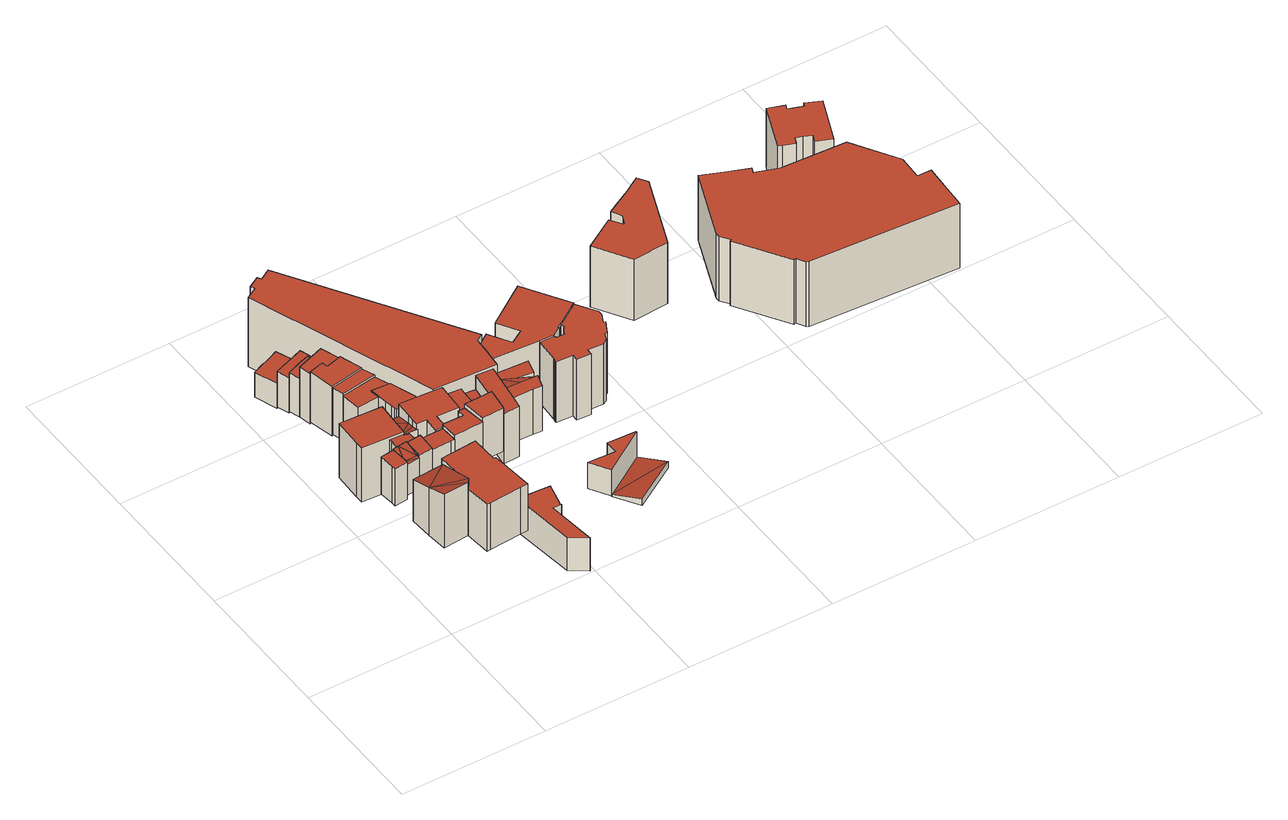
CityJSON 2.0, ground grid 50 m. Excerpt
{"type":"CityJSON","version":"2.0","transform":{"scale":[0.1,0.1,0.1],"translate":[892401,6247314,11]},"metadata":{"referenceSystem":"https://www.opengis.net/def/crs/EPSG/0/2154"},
"CityObjects":{
"building1":{"type":"Building","attributes":{"class":"Building"},"children":["building1-1"]},
"building1-1":{"type":"BuildingPart","parents":["building1"],"geometry":[{"type":"Solid","lod":"2.2","boundaries":[[[[0,1,2]],[[2,1,3]],[[3,1,4]],[[5,4,1]],[[6,7,8,9,10,11]],[[5,1,10,11]],[[1,0,9,10]],[[0,2,8,9]],[[2,3,7,8]],[[3,4,6,7]],[[4,5,11,6]]]],"semantics":{"surfaces":[{"type":"RoofSurface","rf_azimuth":91.94,"rf_slope":17.39},{"type":"GroundSurface"},{"type":"WallSurface","on_footprint_edge":true}],"values":[[0,0,0,0,1,2,2,2,2,2,2]]}}]},
"building2":{"type":"Building","attributes":{"class":"Building"},"children":["building2-1"]},
"building2-1":{"type":"BuildingPart","parents":["building2"],"geometry":[{"type":"Solid","lod":"2.2","boundaries":[[[[12,13,14,15,16,17]],[[18,19,20,21,22,23]],[[23,22,16,17]],[[22,21,15,16]],[[21,20,14,15]],[[20,19,13,14]],[[19,18,12,13]],[[18,23,17,12]]]],"semantics":{"surfaces":[{"type":"GroundSurface"},{"type":"RoofSurface"},{"type":"WallSurface","on_footprint_edge":true}],"values":[[0,1,2,2,2,2,2,2]]}}]},
"building3":{"type":"Building","attributes":{"class":"Building"},"children":["building3-1"]},
"building3-1":{"type":"BuildingPart","parents":["building3"],"geometry":[{"type":"Solid","lod":"2.2","boundaries":[[[[24,25,26]],[[24,27,28]],[[29,28,27]],[[26,27,24]],[[27,26,30]],[[31,32,33,34,35,36,37]],[[30,26,36,37]],[[26,25,35,36]],[[25,24,34,35]],[[24,28,33,34]],[[28,29,32,33]],[[29,27,31,32]],[[27,30,37,31]]]],"semantics":{"surfaces":[{"type":"RoofSurface","rf_azimuth":279.69,"rf_slope":13.57},{"type":"GroundSurface"},{"type":"WallSurface","on_footprint_edge":true}],"values":[[0,0,0,0,0,1,2,2,2,2,2,2,2]]}}]},
"building4":{"type":"Building","attributes":{"class":"Building"},"children":["building4-1"]},
"building4-1":{"type":"BuildingPart","parents":["building4"],"geometry":[{"type":"Solid","lod":"2.2","boundaries":[[[[38,39,40,41,42]],[[43,44,45,46,47]],[[47,46,41,42]],[[46,45,40,41]],[[45,44,39,40]],[[44,43,38,39]],[[43,47,42,38]]]],"semantics":{"surfaces":[{"type":"GroundSurface"},{"type":"RoofSurface"},{"type":"WallSurface","on_footprint_edge":true}],"values":[[0,1,2,2,2,2,2]]}}]},
"building5":{"type":"Building","attributes":{"class":"Building"},"children":["building5-1"]},
"building5-1":{"type":"BuildingPart","parents":["building5"],"geometry":[{"type":"Solid","lod":"2.2","boundaries":[[[[48,49,50,51,52,53,54,55,56,57,58]],[[59,60,61,62,63,64,65,66,67,68,69]],[[69,68,57,58]],[[68,67,56,57]],[[67,66,55,56]],[[66,65,54,55]],[[65,64,53,54]],[[64,63,52,53]],[[63,62,51,52]],[[62,61,50,51]],[[61,60,49,50]],[[60,59,48,49]],[[59,69,58,48]]]],"semantics":{"surfaces":[{"type":"GroundSurface"},{"type":"RoofSurface"},{"type":"WallSurface","on_footprint_edge":true}],"values":[[0,1,2,2,2,2,2,2,2,2,2,2,2]]}}]},
"building6":{"type":"Building","attributes":{"class":"Building"},"children":["building6-1"]},
"building6-1":{"type":"BuildingPart","parents":["building6"],"geometry":[{"type":"Solid","lod":"2.2","boundaries":[[[[70,71,72,73,74,75]],[[76,77,78,79,80,81]],[[81,80,74,75]],[[80,79,73,74]],[[79,78,72,73]],[[78,77,71,72]],[[77,76,70,71]],[[76,81,75,70]]]],"semantics":{"surfaces":[{"type":"GroundSurface"},{"type":"RoofSurface"},{"type":"WallSurface","on_footprint_edge":true}],"values":[[0,1,2,2,2,2,2,2]]}}]},
"building7":{"type":"Building","attributes":{"class":"Building"},"children":["building7-1"]},
"building7-1":{"type":"BuildingPart","parents":["building7"],"geometry":[{"type":"Solid","lod":"2.2","boundaries":[[[[82,83,84,85,86,87,88,89,90,91,92]],[[93,94,95,96,97,98,99,100,101,102,103]],[[103,102,91,92]],[[102,101,90,91]],[[101,100,89,90]],[[100,99,88,89]],[[99,98,87,88]],[[98,97,86,87]],[[97,96,85,86]],[[96,95,84,85]],[[95,94,83,84]],[[94,93,82,83]],[[93,103,92,82]]]],"semantics":{"surfaces":[{"type":"GroundSurface"},{"type":"RoofSurface"},{"type":"WallSurface","on_footprint_edge":true}],"values":[[0,1,2,2,2,2,2,2,2,2,2,2,2]]}}]},
"building8":{"type":"Building","attributes":{"class":"Building"},"children":["building8-1"]},
"building8-1":{"type":"BuildingPart","parents":["building8"],"geometry":[{"type":"Solid","lod":"2.2","boundaries":[[[[104,105,106]],[[106,107,104]],[[107,108,104]],[[109,104,108]],[[110,109,108]],[[111,112,113,114,115,116,117]],[[108,107,116,117]],[[107,106,115,116]],[[106,105,114,115]],[[105,104,113,114]],[[104,109,112,113]],[[109,110,111,112]],[[110,108,117,111]]]],"semantics":{"surfaces":[{"type":"RoofSurface","rf_azimuth":85.1,"rf_slope":16.16},{"type":"GroundSurface"},{"type":"WallSurface","on_footprint_edge":true}],"values":[[0,0,0,0,0,1,2,2,2,2,2,2,2]]}}]},
"building9":{"type":"Building","attributes":{"class":"Building"},"children":["building9-1"]},
"building9-1":{"type":"BuildingPart","parents":["building9"],"geometry":[{"type":"Solid","lod":"2.2","boundaries":[[[[118,119,120,121,122]],[[123,124,125,126,127]],[[127,126,121,122]],[[126,125,120,121]],[[125,124,119,120]],[[124,123,118,119]],[[123,127,122,118]]]],"semantics":{"surfaces":[{"type":"GroundSurface"},{"type":"RoofSurface"},{"type":"WallSurface","on_footprint_edge":true}],"values":[[0,1,2,2,2,2,2]]}}]},
"building10":{"type":"Building","attributes":{"class":"Building"},"children":["building10-1"]},
"building10-1":{"type":"BuildingPart","parents":["building10"],"geometry":[{"type":"MultiSurface","lod":"2.2","boundaries":[[[128,129,130]],[[131,128,132]],[[133,134,135]],[[136,134,137]],[[138,136,137]],[[139,138,137]],[[133,137,134]],[[140,137,133]],[[141,142,143,144,145,146,147,148,149,150]],[[133,129,149,150]],[[129,128,148,149]],[[128,131,147,148]],[[131,132,146,147]],[[132,151,145,146]],[[151,152,144,145]],[[152,153,143,144]],[[153,137,142,143]],[[137,140,141,142]],[[140,133,150,141]]],"semantics":{"surfaces":[{"type":"RoofSurface","rf_azimuth":261.91,"rf_slope":8.89},{"type":"RoofSurface","rf_azimuth":274.14,"rf_slope":1.02},{"type":"GroundSurface"},{"type":"WallSurface","on_footprint_edge":true}],"values":[0,0,1,1,1,1,1,1,2,3,3,3,3,3,3,3,3,3,3]}}]},
"building11":{"type":"Building","attributes":{"class":"Building"},"children":["building11-1"]},
"building11-1":{"type":"BuildingPart","parents":["building11"],"geometry":[{"type":"Solid","lod":"2.2","boundaries":[[[[154,155,156,157,158]],[[159,160,161,162,163]],[[163,162,157,158]],[[162,161,156,157]],[[161,160,155,156]],[[160,159,154,155]],[[159,163,158,154]]]],"semantics":{"surfaces":[{"type":"GroundSurface"},{"type":"RoofSurface"},{"type":"WallSurface","on_footprint_edge":true}],"values":[[0,1,2,2,2,2,2]]}}]},
"building12":{"type":"Building","attributes":{"class":"Building"},"children":["building12-1"]},
"building12-1":{"type":"BuildingPart","parents":["building12"],"geometry":[{"type":"Solid","lod":"2.2","boundaries":[[[[164,165,166,167,168,169]],[[170,171,172,173,174,175]],[[175,174,168,169]],[[174,173,167,168]],[[173,172,166,167]],[[172,171,165,166]],[[171,170,164,165]],[[170,175,169,164]]]],"semantics":{"surfaces":[{"type":"GroundSurface"},{"type":"RoofSurface"},{"type":"WallSurface","on_footprint_edge":true}],"values":[[0,1,2,2,2,2,2,2]]}}]},
"building13":{"type":"Building","attributes":{"class":"Building"},"children":["building13-1"]},
"building13-1":{"type":"BuildingPart","parents":["building13"],"geometry":[{"type":"Solid","lod":"2.2","boundaries":[[[[176,177,178,179,180,181,182]],[[183,184,185,186,187,188,189]],[[189,188,181,182]],[[188,187,180,181]],[[187,186,179,180]],[[186,185,178,179]],[[185,184,177,178]],[[184,183,176,177]],[[183,189,182,176]]]],"semantics":{"surfaces":[{"type":"GroundSurface"},{"type":"RoofSurface"},{"type":"WallSurface","on_footprint_edge":true}],"values":[[0,1,2,2,2,2,2,2,2]]}}]},
"building14":{"type":"Building","attributes":{"class":"Building"},"children":["building14-1"]},
"building14-1":{"type":"BuildingPart","parents":["building14"],"geometry":[{"type":"Solid","lod":"2.2","boundaries":[[[[190,191,192,193,194,195]],[[196,197,198,199,200,201]],[[201,200,194,195]],[[200,199,193,194]],[[199,198,192,193]],[[198,197,191,192]],[[197,196,190,191]],[[196,201,195,190]]]],"semantics":{"surfaces":[{"type":"GroundSurface"},{"type":"RoofSurface"},{"type":"WallSurface","on_footprint_edge":true}],"values":[[0,1,2,2,2,2,2,2]]}}]},
"building15":{"type":"Building","attributes":{"class":"Building"},"children":["building15-1"]},
"building15-1":{"type":"BuildingPart","parents":["building15"],"geometry":[{"type":"Solid","lod":"2.2","boundaries":[[[[202,203,204,205]],[[206,207,208,209]],[[209,208,204,205]],[[208,207,203,204]],[[207,206,202,203]],[[206,209,205,202]]]],"semantics":{"surfaces":[{"type":"GroundSurface"},{"type":"RoofSurface"},{"type":"WallSurface","on_footprint_edge":true}],"values":[[0,1,2,2,2,2]]}}]},
"building16":{"type":"Building","attributes":{"class":"Building"},"children":["building16-1"]},
"building16-1":{"type":"BuildingPart","parents":["building16"],"geometry":[{"type":"Solid","lod":"2.2","boundaries":[[[[210,211,212,213,214]],[[215,216,217,218,219]],[[219,218,213,214]],[[218,217,212,213]],[[217,216,211,212]],[[216,215,210,211]],[[215,219,214,210]]]],"semantics":{"surfaces":[{"type":"GroundSurface"},{"type":"RoofSurface"},{"type":"WallSurface","on_footprint_edge":true}],"values":[[0,1,2,2,2,2,2]]}}]},
"building17":{"type":"Building","attributes":{"class":"Building"},"children":["building17-1"]},
"building17-1":{"type":"BuildingPart","parents":["building17"],"geometry":[{"type":"Solid","lod":"2.2","boundaries":[[[[220,221,222,223,224,225]],[[226,227,228,229,230,231]],[[231,230,224,225]],[[230,229,223,224]],[[229,228,222,223]],[[228,227,221,222]],[[227,226,220,221]],[[226,231,225,220]]]],"semantics":{"surfaces":[{"type":"GroundSurface"},{"type":"RoofSurface"},{"type":"WallSurface","on_footprint_edge":true}],"values":[[0,1,2,2,2,2,2,2]]}}]},
"building18":{"type":"Building","attributes":{"class":"Building"},"children":["building18-1"]},
"building18-1":{"type":"BuildingPart","parents":["building18"],"geometry":[{"type":"Solid","lod":"2.2","boundaries":[[[[232,233,234,235,236,237,238,239,240,241,242]],[[243,244,245,246,247,248,249,250,251,252,253]],[[253,252,241,242]],[[252,251,240,241]],[[251,250,239,240]],[[250,249,238,239]],[[249,248,237,238]],[[248,247,236,237]],[[247,246,235,236]],[[246,245,234,235]],[[245,244,233,234]],[[244,243,232,233]],[[243,253,242,232]]]],"semantics":{"surfaces":[{"type":"GroundSurface"},{"type":"RoofSurface"},{"type":"WallSurface","on_footprint_edge":true}],"values":[[0,1,2,2,2,2,2,2,2,2,2,2,2]]}}]},
"building19":{"type":"Building","attributes":{"class":"Building"},"children":["building19-1"]},
"building19-1":{"type":"BuildingPart","parents":["building19"],"geometry":[{"type":"Solid","lod":"2.2","boundaries":[[[[254,255,256,257,258,259,260,261]],[[262,263,264,265,266,267,268,269]],[[269,268,260,261]],[[268,267,259,260]],[[267,266,258,259]],[[266,265,257,258]],[[265,264,256,257]],[[264,263,255,256]],[[263,262,254,255]],[[262,269,261,254]]]],"semantics":{"surfaces":[{"type":"GroundSurface"},{"type":"RoofSurface"},{"type":"WallSurface","on_footprint_edge":true}],"values":[[0,1,2,2,2,2,2,2,2,2]]}}]},
"building20":{"type":"Building","attributes":{"class":"Building"},"children":["building20-1"]},
"building20-1":{"type":"BuildingPart","parents":["building20"],"geometry":[{"type":"Solid","lod":"2.2","boundaries":[[[[270,271,272,273,274,275,276,277]],[[278,279,280,281,282,283,284,285]],[[285,284,276,277]],[[284,283,275,276]],[[283,282,274,275]],[[282,281,273,274]],[[281,280,272,273]],[[280,279,271,272]],[[279,278,270,271]],[[278,285,277,270]]]],"semantics":{"surfaces":[{"type":"GroundSurface"},{"type":"RoofSurface"},{"type":"WallSurface","on_footprint_edge":true}],"values":[[0,1,2,2,2,2,2,2,2,2]]}}]},
"building21":{"type":"Building","attributes":{"class":"Building"},"children":["building21-1"]},
"building21-1":{"type":"BuildingPart","parents":["building21"],"geometry":[{"type":"Solid","lod":"2.2","boundaries":[[[[286,287,288,289,290,291,292,293]],[[294,295,296,297,298,299,300,301]],[[301,300,292,293]],[[300,299,291,292]],[[299,298,290,291]],[[298,297,289,290]],[[297,296,288,289]],[[296,295,287,288]],[[295,294,286,287]],[[294,301,293,286]]]],"semantics":{"surfaces":[{"type":"GroundSurface"},{"type":"RoofSurface"},{"type":"WallSurface","on_footprint_edge":true}],"values":[[0,1,2,2,2,2,2,2,2,2]]}}]},
"building22":{"type":"Building","attributes":{"class":"Building"},"children":["building22-1"]},
"building22-1":{"type":"BuildingPart","parents":["building22"],"geometry":[{"type":"Solid","lod":"2.2","boundaries":[[[[302,303,304,305]],[[306,307,308,309]],[[309,308,304,305]],[[308,307,303,304]],[[307,306,302,303]],[[306,309,305,302]]]],"semantics":{"surfaces":[{"type":"GroundSurface"},{"type":"RoofSurface"},{"type":"WallSurface","on_footprint_edge":true}],"values":[[0,1,2,2,2,2]]}}]},
"building23":{"type":"Building","attributes":{"class":"Building"},"children":["building23-1"]},
"building23-1":{"type":"BuildingPart","parents":["building23"],"geometry":[{"type":"Solid","lod":"2.2","boundaries":[[[[310,311,312,313,314,315]],[[316,317,318,319,320,321]],[[321,320,314,315]],[[320,319,313,314]],[[319,318,312,313]],[[318,317,311,312]],[[317,316,310,311]],[[316,321,315,310]]]],"semantics":{"surfaces":[{"type":"GroundSurface"},{"type":"RoofSurface"},{"type":"WallSurface","on_footprint_edge":true}],"values":[[0,1,2,2,2,2,2,2]]}}]},
"building24":{"type":"Building","attributes":{"class":"Building"},"children":["building24-1"]},
"building24-1":{"type":"BuildingPart","parents":["building24"],"geometry":[{"type":"Solid","lod":"2.2","boundaries":[[[[322,323,324,325,326]],[[327,328,329,330,331]],[[331,330,325,326]],[[330,329,324,325]],[[329,328,323,324]],[[328,327,322,323]],[[327,331,326,322]]]],"semantics":{"surfaces":[{"type":"GroundSurface"},{"type":"RoofSurface"},{"type":"WallSurface","on_footprint_edge":true}],"values":[[0,1,2,2,2,2,2]]}}]},
"building25":{"type":"Building","attributes":{"class":"Building"},"children":["building25-1"]},
"building25-1":{"type":"BuildingPart","parents":["building25"],"geometry":[{"type":"Solid","lod":"2.2","boundaries":[[[[332,333,334,335,336]],[[337,338,339,340,341]],[[341,340,335,336]],[[340,339,334,335]],[[339,338,333,334]],[[338,337,332,333]],[[337,341,336,332]]]],"semantics":{"surfaces":[{"type":"GroundSurface"},{"type":"RoofSurface"},{"type":"WallSurface","on_footprint_edge":true}],"values":[[0,1,2,2,2,2,2]]}}]},
"building26":{"type":"Building","attributes":{"class":"Building"},"children":["building26-1"]},
"building26-1":{"type":"BuildingPart","parents":["building26"],"geometry":[{"type":"Solid","lod":"2.2","boundaries":[[[[342,343,344,345,346,347,348,349,350,351,352]],[[353,354,355,356,357,358,359,360,361,362,363]],[[363,362,351,352]],[[362,361,350,351]],[[361,360,349,350]],[[360,359,348,349]],[[359,358,347,348]],[[358,357,346,347]],[[357,356,345,346]],[[356,355,344,345]],[[355,354,343,344]],[[354,353,342,343]],[[353,363,352,342]]]],"semantics":{"surfaces":[{"type":"GroundSurface"},{"type":"RoofSurface"},{"type":"WallSurface","on_footprint_edge":true}],"values":[[0,1,2,2,2,2,2,2,2,2,2,2,2]]}}]},
"building27":{"type":"Building","attributes":{"class":"Building"},"children":["building27-1"]},
"building27-1":{"type":"BuildingPart","parents":["building27"],"geometry":[{"type":"Solid","lod":"2.2","boundaries":[[[[364,365,366,367,368]],[[369,370,371,372,373]],[[373,372,367,368]],[[372,371,366,367]],[[371,370,365,366]],[[370,369,364,365]],[[369,373,368,364]]]],"semantics":{"surfaces":[{"type":"GroundSurface"},{"type":"RoofSurface"},{"type":"WallSurface","on_footprint_edge":true}],"values":[[0,1,2,2,2,2,2]]}}]},
"building28":{"type":"Building","attributes":{"class":"Building"},"children":["building28-1"]},
"building28-1":{"type":"BuildingPart","parents":["building28"],"geometry":[{"type":"Solid","lod":"2.2","boundaries":[[[[374,375,376]],[[377,376,375]],[[378,379,380,381]],[[377,375,380,381]],[[375,374,379,380]],[[374,376,378,379]],[[376,377,381,378]]]],"semantics":{"surfaces":[{"type":"RoofSurface","rf_azimuth":347.92,"rf_slope":17.9},{"type":"GroundSurface"},{"type":"WallSurface","on_footprint_edge":true}],"values":[[0,0,1,2,2,2,2]]}}]},
"building29":{"type":"Building","attributes":{"class":"Building"},"children":["building29-1"]},
"building29-1":{"type":"BuildingPart","parents":["building29"],"geometry":[{"type":"Solid","lod":"2.2","boundaries":[[[[382,383,384,385]],[[386,387,388,389]],[[389,388,384,385]],[[388,387,383,384]],[[387,386,382,383]],[[386,389,385,382]]]],"semantics":{"surfaces":[{"type":"GroundSurface"},{"type":"RoofSurface"},{"type":"WallSurface","on_footprint_edge":true}],"values":[[0,1,2,2,2,2]]}}]},
"building30":{"type":"Building","attributes":{"class":"Building"},"children":["building30-1"]},
"building30-1":{"type":"BuildingPart","parents":["building30"],"geometry":[{"type":"Solid","lod":"2.2","boundaries":[[[[390,391,392,393,394,395]],[[396,397,398,399,400,401]],[[401,400,394,395]],[[400,399,393,394]],[[399,398,392,393]],[[398,397,391,392]],[[397,396,390,391]],[[396,401,395,390]]]],"semantics":{"surfaces":[{"type":"GroundSurface"},{"type":"RoofSurface"},{"type":"WallSurface","on_footprint_edge":true}],"values":[[0,1,2,2,2,2,2,2]]}}]},
"building31":{"type":"Building","attributes":{"class":"Building"},"children":["building31-1"]},
"building31-1":{"type":"BuildingPart","parents":["building31"],"geometry":[{"type":"Solid","lod":"2.2","boundaries":[[[[402,403,404]],[[405,402,404]],[[406,407,408,409]],[[404,403,408,409]],[[403,402,407,408]],[[402,405,406,407]],[[405,404,409,406]]]],"semantics":{"surfaces":[{"type":"RoofSurface","rf_azimuth":121.22,"rf_slope":11.54},{"type":"GroundSurface"},{"type":"WallSurface","on_footprint_edge":true}],"values":[[0,0,1,2,2,2,2]]}}]},
"building32":{"type":"Building","attributes":{"class":"Building"},"children":["building32-1"]},
"building32-1":{"type":"BuildingPart","parents":["building32"],"geometry":[{"type":"Solid","lod":"2.2","boundaries":[[[[410,411,412,413,414,415,416,417,418,419,420,421,422,423,424,425,426]],[[427,428,429,430,431,432,433,434,435,436,437,438,439,440,441,442,443]],[[443,442,425,426]],[[442,441,424,425]],[[441,440,423,424]],[[440,439,422,423]],[[439,438,421,422]],[[438,437,420,421]],[[437,436,419,420]],[[436,435,418,419]],[[435,434,417,418]],[[434,433,416,417]],[[433,432,415,416]],[[432,431,414,415]],[[431,430,413,414]],[[430,429,412,413]],[[429,428,411,412]],[[428,427,410,411]],[[427,443,426,410]]]],"semantics":{"surfaces":[{"type":"GroundSurface"},{"type":"RoofSurface"},{"type":"WallSurface","on_footprint_edge":true}],"values":[[0,1,2,2,2,2,2,2,2,2,2,2,2,2,2,2,2,2,2]]}}]},
"building33":{"type":"Building","attributes":{"class":"Building"},"children":["building33-1"]},
"building33-1":{"type":"BuildingPart","parents":["building33"],"geometry":[{"type":"Solid","lod":"2.2","boundaries":[[[[444,445,446,447,448,449,450,451,452,453,454,455,456,457,458,459,460,461,462,463,464,465,466,467,468,469,470,471,472]],[[473,474,475,476,477,478,479,480,481,482,483,484,485,486,487,488,489,490,491,492,493,494,495,496,497,498,499,500,501]],[[501,500,471,472]],[[500,499,470,471]],[[499,498,469,470]],[[498,497,468,469]],[[497,496,467,468]],[[496,495,466,467]],[[495,494,465,466]],[[494,493,464,465]],[[493,492,463,464]],[[492,491,462,463]],[[491,490,461,462]],[[490,489,460,461]],[[489,488,459,460]],[[488,487,458,459]],[[487,486,457,458]],[[486,485,456,457]],[[485,484,455,456]],[[484,483,454,455]],[[483,482,453,454]],[[482,481,452,453]],[[481,480,451,452]],[[480,479,450,451]],[[479,478,449,450]],[[478,477,448,449]],[[477,476,447,448]],[[476,475,446,447]],[[475,474,445,446]],[[474,473,444,445]],[[473,501,472,444]]]],"semantics":{"surfaces":[{"type":"GroundSurface"},{"type":"RoofSurface"},{"type":"WallSurface","on_footprint_edge":true}],"values":[[0,1,2,2,2,2,2,2,2,2,2,2,2,2,2,2,2,2,2,2,2,2,2,2,2,2,2,2,2,2,2]]}}]},
"building34":{"type":"Building","attributes":{"class":"Building"},"children":["building34-1"]},
"building34-1":{"type":"BuildingPart","parents":["building34"],"geometry":[{"type":"Solid","lod":"2.2","boundaries":[[[[502,503,504]],[[505,504,503]],[[506,507,508,509]],[[505,503,508,509]],[[503,502,507,508]],[[502,504,506,507]],[[504,505,509,506]]]],"semantics":{"surfaces":[{"type":"RoofSurface","rf_azimuth":39.83,"rf_slope":1.13},{"type":"GroundSurface"},{"type":"WallSurface","on_footprint_edge":true}],"values":[[0,0,1,2,2,2,2]]}}]},
"building35":{"type":"Building","attributes":{"class":"Building"},"children":["building35-1"]},
"building35-1":{"type":"BuildingPart","parents":["building35"],"geometry":[{"type":"Solid","lod":"2.2","boundaries":[[[[510,511,512,513,514,515,516,517,518,519,520]],[[521,522,523,524,525,526,527,528,529,530,531]],[[531,530,519,520]],[[530,529,518,519]],[[529,528,517,518]],[[528,527,516,517]],[[527,526,515,516]],[[526,525,514,515]],[[525,524,513,514]],[[524,523,512,513]],[[523,522,511,512]],[[522,521,510,511]],[[521,531,520,510]]]],"semantics":{"surfaces":[{"type":"GroundSurface"},{"type":"RoofSurface"},{"type":"WallSurface","on_footprint_edge":true}],"values":[[0,1,2,2,2,2,2,2,2,2,2,2,2]]}}]},
"building36":{"type":"Building","attributes":{"class":"Building"},"children":["building36-1"]},
"building36-1":{"type":"BuildingPart","parents":["building36"],"geometry":[{"type":"Solid","lod":"2.2","boundaries":[[[[532,533,534,535,536,537,538,539,540,541,542,543,544,545,546,547,548,549,550]],[[551,552,553,554,555,556,557,558,559,560,561,562,563,564,565,566,567,568,569]],[[569,568,549,550]],[[568,567,548,549]],[[567,566,547,548]],[[566,565,546,547]],[[565,564,545,546]],[[564,563,544,545]],[[563,562,543,544]],[[562,561,542,543]],[[561,560,541,542]],[[560,559,540,541]],[[559,558,539,540]],[[558,557,538,539]],[[557,556,537,538]],[[556,555,536,537]],[[555,554,535,536]],[[554,553,534,535]],[[553,552,533,534]],[[552,551,532,533]],[[551,569,550,532]]]],"semantics":{"surfaces":[{"type":"GroundSurface"},{"type":"RoofSurface"},{"type":"WallSurface","on_footprint_edge":true}],"values":[[0,1,2,2,2,2,2,2,2,2,2,2,2,2,2,2,2,2,2,2,2]]}}]},
"building37":{"type":"Building","attributes":{"class":"Building"},"children":["building37-1"]},
"building37-1":{"type":"BuildingPart","parents":["building37"],"geometry":[{"type":"Solid","lod":"2.2","boundaries":[[[[570,571,572,573,574,575,576,577,578]],[[579,580,581,582,583,584,585,586,587]],[[587,586,577,578]],[[586,585,576,577]],[[585,584,575,576]],[[584,583,574,575]],[[583,582,573,574]],[[582,581,572,573]],[[581,580,571,572]],[[580,579,570,571]],[[579,587,578,570]]]],"semantics":{"surfaces":[{"type":"GroundSurface"},{"type":"RoofSurface"},{"type":"WallSurface","on_footprint_edge":true}],"values":[[0,1,2,2,2,2,2,2,2,2,2]]}}]},
"building38":{"type":"Building","attributes":{"class":"Building"},"children":["building38-1"]},
"building38-1":{"type":"BuildingPart","parents":["building38"],"geometry":[{"type":"Solid","lod":"2.2","boundaries":[[[[588,589,590,591,592,593,594,595,596,597,598,599,600,601,602,603]],[[604,605,606,607,608,609,610,611,612,613,614,615,616,617,618,619]],[[619,618,602,603]],[[618,617,601,602]],[[617,616,600,601]],[[616,615,599,600]],[[615,614,598,599]],[[614,613,597,598]],[[613,612,596,597]],[[612,611,595,596]],[[611,610,594,595]],[[610,609,593,594]],[[609,608,592,593]],[[608,607,591,592]],[[607,606,590,591]],[[606,605,589,590]],[[605,604,588,589]],[[604,619,603,588]]]],"semantics":{"surfaces":[{"type":"GroundSurface"},{"type":"RoofSurface"},{"type":"WallSurface","on_footprint_edge":true}],"values":[[0,1,2,2,2,2,2,2,2,2,2,2,2,2,2,2,2,2]]}}]}
},
"vertices":[
[55,285,370],[60,209,394],[162,293,369],[168,164,410],[155,145,415],[66,139,416],[155,145,204],[168,164,204],[162,293,204],[55,285,204],[60,209,204],[66,139,204],
[86,365,214],[86,379,214],[81,431,214],[35,426,214],[40,375,214],[41,361,214],[86,365,360],[86,379,360],[81,431,360],[35,426,360],[40,375,360],[41,361,360],
[132,382,351],[131,437,364],[100,433,365],[86,379,352],[132,371,349],[86,365,349],[81,431,365],[86,379,228],[86,365,228],[132,371,228],[132,382,228],[131,437,228],[100,433,228],[81,431,228],
[8,487,148],[148,479,148],[155,604,148],[11,613,148],[8,517,148],[8,487,362],[148,479,362],[155,604,362],[11,613,362],[8,517,362],
[155,474,191],[147,473,191],[148,479,191],[100,482,191],[100,470,191],[100,433,191],[131,437,191],[155,439,191],[164,440,191],[163,471,191],[155,469,191],[155,474,354],[147,473,354],[148,479,354],[100,482,354],[100,470,354],[100,433,354],[131,437,354],[155,439,354],[164,440,354],[163,471,354],[155,469,354],
[180,376,225],[182,442,225],[155,439,225],[131,437,225],[132,382,225],[132,371,225],[180,376,360],[182,442,360],[155,439,360],[131,437,360],[132,382,360],[132,371,360],
[162,298,205],[168,164,205],[155,145,205],[163,58,205],[176,59,205],[286,66,205],[311,68,205],[297,215,205],[289,215,205],[285,307,205],[190,300,205],[162,298,389],[168,164,389],[155,145,389],[163,58,389],[176,59,389],[286,66,389],[311,68,389],[297,215,389],[289,215,389],[285,307,389],[190,300,389],
[149,495,333],[205,491,333],[205,495,331],[205,516,325],[207,541,318],[155,600,302],[209,597,302],[209,597,148],[155,600,148],[149,495,148],[205,491,148],[205,495,148],[205,516,148],[207,541,148],
[261,442,226],[182,442,226],[180,384,226],[253,385,226],[264,384,226],[261,442,346],[182,442,346],[180,384,346],[253,385,346],[264,384,346],
[135,699,215],[125,699,215],[127,670,211],[209,705,218],[214,674,213],[127,670,187],[214,674,187],[135,699,187],[218,651,186],[148,633,186],[220,635,186],[221,628,186],[127,651,186],[127,651,149],[148,633,149],[221,628,149],[220,635,149],[218,651,149],[214,674,149],[209,705,149],[135,699,149],[125,699,149],[127,670,149],[218,651,210],[220,635,207],[221,628,206],
[85,935,103],[170,965,103],[157,1003,103],[115,989,103],[72,972,103],[85,935,255],[170,965,255],[157,1003,255],[115,989,255],[72,972,255],
[135,699,125],[209,705,125],[203,736,125],[267,732,125],[247,784,125],[125,766,125],[135,699,296],[209,705,296],[203,736,296],[267,732,296],[247,784,296],[125,766,296],
[58,1014,90],[163,1052,90],[130,1131,90],[105,1121,90],[81,1111,90],[69,1107,90],[30,1090,90],[58,1014,188],[163,1052,188],[130,1131,188],[105,1121,188],[81,1111,188],[69,1107,188],[30,1090,188],
[115,807,110],[231,827,110],[204,902,110],[150,887,110],[145,908,110],[94,894,110],[115,807,307],[231,827,307],[204,902,307],[150,887,307],[145,908,307],[94,894,307],
[115,807,119],[125,766,119],[247,784,119],[231,827,119],[115,807,303],[125,766,303],[247,784,303],[231,827,303],
[72,972,96],[115,989,96],[178,1010,96],[163,1052,96],[58,1014,96],[72,972,236],[115,989,236],[178,1010,236],[163,1052,236],[58,1014,236],
[145,908,102],[150,887,102],[204,902,102],[180,968,102],[85,935,102],[94,894,102],[145,908,300],[150,887,300],[204,902,300],[180,968,300],[85,935,300],[94,894,300],
[207,541,147],[205,516,147],[205,495,147],[238,493,147],[236,442,147],[270,443,147],[271,490,147],[347,486,147],[348,493,147],[353,587,147],[209,597,147],[207,541,352],[205,516,352],[205,495,352],[238,493,352],[236,442,352],[270,443,352],[271,490,352],[347,486,352],[348,493,352],[353,587,352],[209,597,352],
[352,466,195],[345,466,195],[330,465,195],[331,441,195],[270,443,195],[261,442,195],[264,384,195],[364,388,195],[352,466,363],[345,466,363],[330,465,363],[331,441,363],[270,443,363],[261,442,363],[264,384,363],[364,388,363],
[220,635,131],[221,628,131],[304,622,131],[298,646,131],[267,732,131],[203,736,131],[214,674,131],[218,651,131],[220,635,300],[221,628,300],[304,622,300],[298,646,300],[267,732,300],[203,736,300],[214,674,300],[218,651,300],
[434,45,3],[488,6,3],[468,175,3],[498,172,3],[495,176,3],[514,256,3],[487,259,3],[405,263,3],[434,45,134],[488,6,134],[468,175,134],[498,172,134],[495,176,134],[514,256,134],[487,259,134],[405,263,134],
[352,466,208],[364,388,208],[438,390,208],[448,468,208],[352,466,379],[364,388,379],[438,390,379],[448,468,379],
[409,467,149],[412,558,149],[414,579,149],[353,584,149],[348,493,149],[345,466,149],[409,467,322],[412,558,322],[414,579,322],[353,584,322],[348,493,322],[345,466,322],
[414,579,152],[412,558,152],[409,467,152],[448,468,152],[461,573,152],[414,579,300],[412,558,300],[409,467,300],[448,468,300],[461,573,300],
[494,391,158],[500,434,158],[519,569,158],[461,573,158],[438,390,158],[494,391,356],[500,434,356],[519,569,356],[461,573,356],[438,390,356],
[590,758,13],[614,775,13],[246,1349,13],[209,1327,13],[202,1340,13],[164,1318,13],[171,1304,13],[133,1282,13],[367,654,13],[581,642,13],[588,725,13],[590,758,285],[614,775,285],[246,1349,285],[209,1327,285],[202,1340,285],[164,1318,285],[171,1304,285],[133,1282,285],[367,654,285],[581,642,285],[588,725,285],
[599,430,177],[613,476,177],[507,481,177],[500,434,177],[567,432,177],[599,430,354],[613,476,354],[507,481,354],[500,434,354],[567,432,354],
[623,511,317],[513,524,352],[613,476,317],[507,481,351],[613,476,176],[623,511,176],[513,524,176],[507,481,176],
[636,561,160],[519,569,160],[513,524,160],[623,511,160],[636,561,334],[519,569,334],[513,524,334],[623,511,334],
[828,282,69],[733,287,69],[732,242,69],[638,248,69],[679,182,69],[830,279,69],[828,282,172],[733,287,172],[732,242,172],[638,248,172],[679,182,172],[830,279,172],
[679,182,74],[731,99,94],[883,193,94],[830,279,74],[830,279,68],[679,182,68],[731,99,68],[883,193,68],
[692,822,16],[736,752,16],[689,723,16],[643,795,16],[590,758,16],[588,725,16],[586,698,16],[758,685,16],[808,684,16],[837,702,16],[836,705,16],[861,721,16],[917,758,16],[922,762,16],[926,764,16],[930,767,16],[834,918,16],[692,822,257],[736,752,257],[689,723,257],[643,795,257],[590,758,257],[588,725,257],[586,698,257],[758,685,257],[808,684,257],[837,702,257],[836,705,257],[861,721,257],[917,758,257],[922,762,257],[926,764,257],[930,767,257],[834,918,257],
[751,592,14],[751,586,14],[807,583,14],[806,563,14],[855,560,14],[856,579,14],[910,576,14],[924,585,14],[937,612,14],[943,609,14],[965,651,14],[959,654,14],[974,685,14],[974,701,14],[930,767,14],[926,764,14],[922,762,14],[917,758,14],[861,721,14],[849,713,14],[856,701,14],[850,699,14],[838,681,14],[837,674,14],[808,675,14],[808,684,14],[758,685,14],[752,603,14],[751,598,14],[751,592,253],[751,586,253],[807,583,253],[806,563,253],[855,560,253],[856,579,253],[910,576,253],[924,585,253],[937,612,253],[943,609,253],[965,651,253],[959,654,253],[974,685,253],[974,701,253],[930,767,253],[926,764,253],[922,762,253],[917,758,253],[861,721,253],[849,713,253],[856,701,253],[850,699,253],[838,681,253],[837,674,253],[808,675,253],[808,684,253],[758,685,253],[752,603,253],[751,598,253],
[931,1056,44],[955,1015,44],[944,1064,43],[968,1022,44],[944,1064,18],[931,1056,18],[955,1015,18],[968,1022,18],
[1179,826,18],[1301,834,18],[1398,1083,18],[1377,1116,18],[1323,1083,18],[1266,1052,18],[1235,1035,18],[1254,1001,18],[1239,967,18],[1210,1009,18],[1104,944,18],[1179,826,260],[1301,834,260],[1398,1083,260],[1377,1116,260],[1323,1083,260],[1266,1052,260],[1235,1035,260],[1254,1001,260],[1239,967,260],[1210,1009,260],[1104,944,260],
[1972,905,8],[1750,918,8],[1673,945,8],[1680,963,8],[1605,993,8],[1532,1022,8],[1439,784,8],[1439,769,8],[1461,739,8],[1455,735,8],[1566,564,8],[1573,567,8],[1591,538,8],[1598,534,8],[2103,503,8],[2107,575,8],[2112,669,8],[2065,671,8],[2068,754,8],[1972,905,264],[1750,918,264],[1673,945,264],[1680,963,264],[1605,993,264],[1532,1022,264],[1439,784,264],[1439,769,264],[1461,739,264],[1455,735,264],[1566,564,264],[1573,567,264],[1591,538,264],[1598,534,264],[2103,503,264],[2107,575,264],[2112,669,264],[2065,671,264],[2068,754,264],
[1750,918,48],[1831,913,48],[1845,956,48],[1800,973,48],[1809,995,48],[1795,1001,48],[1797,1007,48],[1755,1023,48],[1718,929,48],[1750,918,61],[1831,913,61],[1845,956,61],[1800,973,61],[1809,995,61],[1795,1001,61],[1797,1007,61],[1755,1023,61],[1718,929,61],
[1948,937,30],[2012,1092,30],[1961,1115,30],[1956,1102,30],[1928,1112,30],[1905,1121,30],[1911,1136,30],[1856,1156,30],[1795,1001,30],[1809,995,30],[1846,981,30],[1848,985,30],[1856,1003,30],[1880,994,30],[1906,983,30],[1897,959,30],[1948,937,264],[2012,1092,264],[1961,1115,264],[1956,1102,264],[1928,1112,264],[1905,1121,264],[1911,1136,264],[1856,1156,264],[1795,1001,264],[1809,995,264],[1846,981,264],[1848,985,264],[1856,1003,264],[1880,994,264],[1906,983,264],[1897,959,264]
]}
